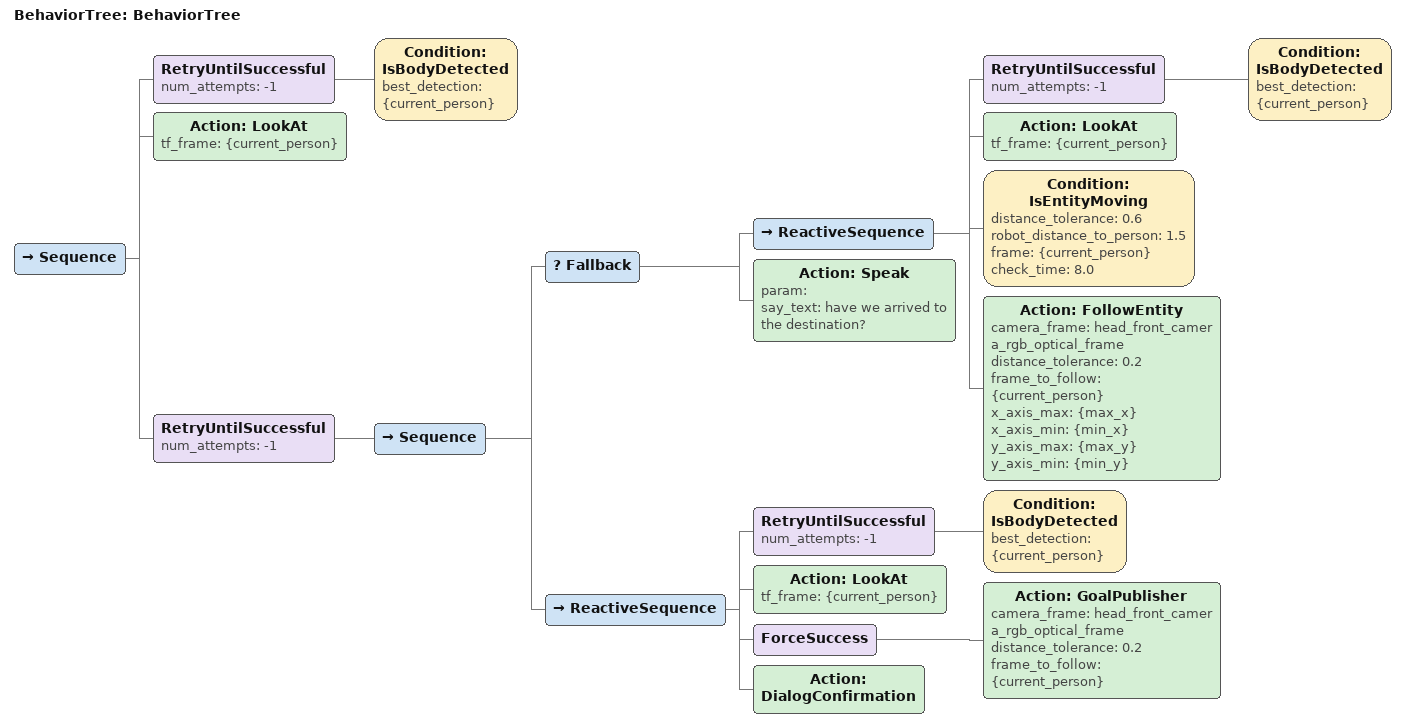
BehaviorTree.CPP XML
<?xml version="1.0"?>
<root main_tree_to_execute="BehaviorTree">
    <BehaviorTree ID="BehaviorTree">
        <Sequence>
            <RetryUntilSuccessful num_attempts="-1">
                <Condition ID="IsBodyDetected" best_detection="{current_person}"/>
            </RetryUntilSuccessful>
            <Action ID="LookAt" tf_frame="{current_person}"/>
            <RetryUntilSuccessful num_attempts="-1">
                <Sequence>
                    <Fallback>
                        <ReactiveSequence>
                            <RetryUntilSuccessful num_attempts="-1">
                                <Condition ID="IsBodyDetected" best_detection="{current_person}"/>
                            </RetryUntilSuccessful>
                            <Action ID="LookAt" tf_frame="{current_person}"/>
                            <Condition ID="IsEntityMoving" distance_tolerance="0.6"
                                                            robot_distance_to_person="1.5"
                                                            frame="{current_person}"
                                                            check_time="8.0"/>
                            <Action ID="FollowEntity" camera_frame="head_front_camera_rgb_optical_frame"
                                                        distance_tolerance="0.2"
                                                        frame_to_follow="{current_person}"
                                                        x_axis_max="{max_x}"
                                                        x_axis_min="{min_x}"
                                                        y_axis_max="{max_y}"
                                                        y_axis_min="{min_y}"/>
                        </ReactiveSequence>
                        <Action ID="Speak" param="" say_text="have we arrived to the destination?"/>
                    </Fallback>
                    <ReactiveSequence>
                        <RetryUntilSuccessful num_attempts="-1">
                            <Condition ID="IsBodyDetected" best_detection="{current_person}"/>
                        </RetryUntilSuccessful>
                        <Action ID="LookAt" tf_frame="{current_person}"/>
                        <ForceSuccess>
                            <Action ID="GoalPublisher"
                                camera_frame="head_front_camera_rgb_optical_frame"
                                distance_tolerance="0.2"
                                frame_to_follow="{current_person}"/>
                        </ForceSuccess>
                        <Action ID="DialogConfirmation"/>
                    </ReactiveSequence>
                </Sequence>
            </RetryUntilSuccessful>
        </Sequence>
    </BehaviorTree>
</root>
